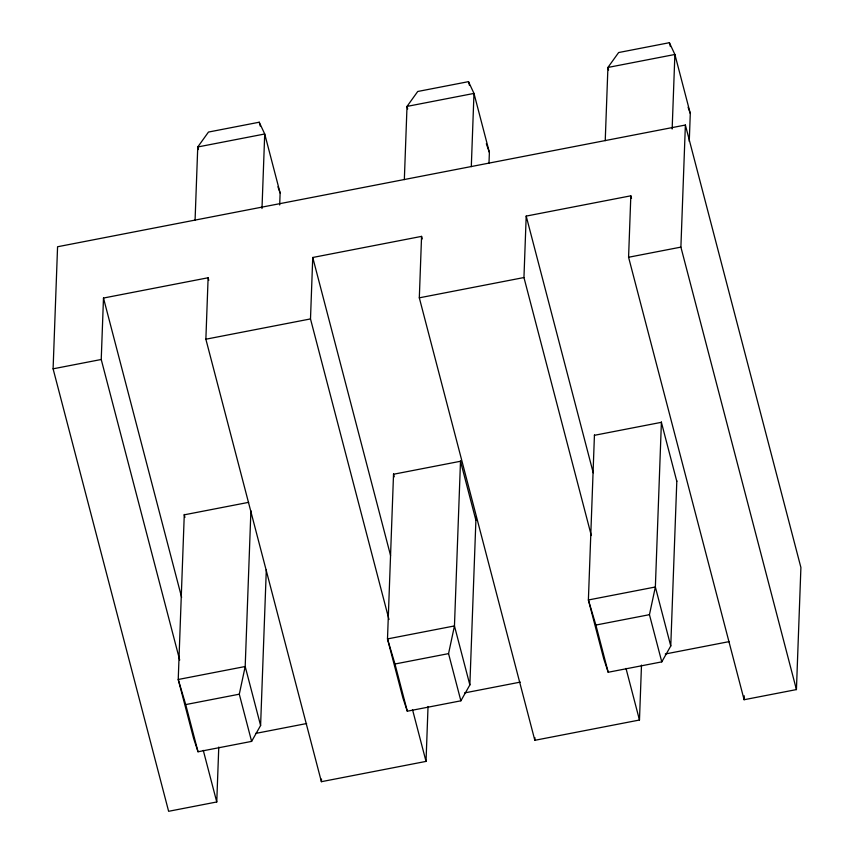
<?xml version="1.0" encoding="UTF-8"?>
<svg xmlns="http://www.w3.org/2000/svg" width="854" height="854" viewBox="0 0 854 854"><rect width="100%" height="100%" fill="white"/><g stroke="black" fill="none" stroke-linecap="round" stroke-linejoin="round"><path stroke-width="1.28" d="M218.773 747.058L216.756 801.97L168.622 811.3L53.097 368.821L57.57 246.753L685.378 125.036L800.903 567.515L796.43 689.584L744.112 699.725L628.576 257.257L630.828 195.812L526.203 216.094L523.95 277.539L591.31 535.543M179.703 660.067L101.231 359.491L103.483 298.046L208.12 277.763L208.792 280.347M184.283 514.418L178.23 679.496L193.634 738.496L198.032 751.776L251.61 741.389L260.598 725.505L266.309 569.746M195.075 220.193L197.754 146.973L208.472 132.06L259.232 122.218L264.719 133.993L280.123 192.993L279.685 204.971M428.035 706.493L426.029 761.394L321.392 781.688L205.867 339.209L208.12 277.763M250.905 510.745L245.194 666.515L239.291 694.195L251.61 741.389M261.986 208.547L264.719 133.993L197.754 146.973L198.427 149.535M388.976 619.492L310.493 318.926L312.745 257.481L421.566 236.377L422.239 238.96M321.392 781.688L321.488 779.072M393.545 473.842L387.492 638.92L402.896 697.921L407.305 711.201L460.872 700.814L469.86 684.94L476.009 517.193M404.337 179.628L407.016 106.408L417.734 91.485L468.494 81.653L473.981 93.417L489.385 152.418L489 163.071M641.493 665.106L639.475 720.018L534.839 740.301L419.314 297.822L421.566 236.377M460.509 460.861L454.456 625.939L448.553 653.62L460.872 700.814M471.301 166.647L473.981 93.417L407.016 106.408L407.689 108.97M534.839 740.301L534.935 737.685M594.448 434.899L588.385 599.978L603.789 658.968L608.197 672.258L661.775 661.871L670.764 645.987L676.816 480.909M605.23 140.675L607.92 67.455L618.638 52.542L669.397 42.7L674.884 54.475L690.288 113.465L689.263 141.422M661.412 421.908L655.36 586.997L649.446 614.677L661.775 661.871M672.151 129.029L674.884 54.475L607.92 67.455L608.582 70.017M796.43 689.584L680.894 247.116L685.378 125.036M744.112 699.725L744.25 695.807M53.097 368.821L101.231 359.491M205.867 339.209L310.493 318.926M419.314 297.822L523.95 277.539M628.576 257.257L680.894 247.116M248.653 502.344L184.261 514.823L184.934 517.385M594.427 435.305L661.391 422.324L676.795 481.314M260.598 725.505L245.194 666.515L178.23 679.496L185.713 704.582L239.291 694.195M469.86 684.94L454.456 625.939L387.492 638.92L394.975 664.006L448.553 653.62M670.764 645.987L655.36 586.997L588.385 599.978L595.879 625.053L649.446 614.677M255.634 733.426L306.639 723.53M464.555 692.925L520.257 682.122M665.277 654.004L729.359 641.578M688.089 107.262L690.288 113.465M486.321 143.739L489.385 152.418M277.934 186.791L280.123 192.993M669.397 42.7L670.39 46.532M630.828 195.812L631.512 198.384M526.203 216.094L593.231 472.806M626.003 668.415L639.475 720.018M468.494 81.653L469.497 85.485M595.879 625.053L608.197 672.258M475.902 520.267L460.498 461.267L393.534 474.248L394.206 476.82M312.745 257.481L390.556 555.474M259.232 122.218L260.235 126.05M412.557 709.791L426.029 761.394M394.975 664.006L407.305 711.201M103.483 298.046L181.624 597.33M203.284 750.367L216.756 801.97M185.713 704.582L198.032 751.776"/></g></svg>
